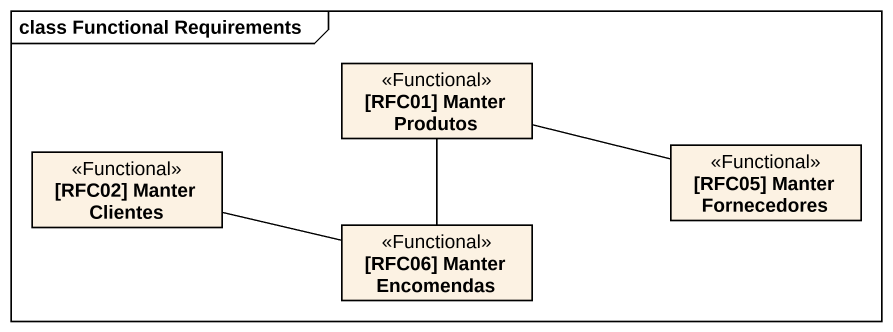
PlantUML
@startuml
mainframe class Functional Requirements
hide circle
hide empty members
class "[RFC01] Manter Produtos" as RFC01_Manter_Produtos <<Functional>>
class "[RFC05] Manter Fornecedores" as RFC05_Manter_Fornecedores <<Functional>>
class "[RFC02] Manter Clientes" as RFC02_Manter_Clientes <<Functional>>
class "[RFC06] Manter Encomendas" as RFC06_Manter_Encomendas <<Functional>>
RFC01_Manter_Produtos -right- RFC05_Manter_Fornecedores
RFC02_Manter_Clientes -right- RFC06_Manter_Encomendas
RFC06_Manter_Encomendas -up- RFC01_Manter_Produtos
@enduml
